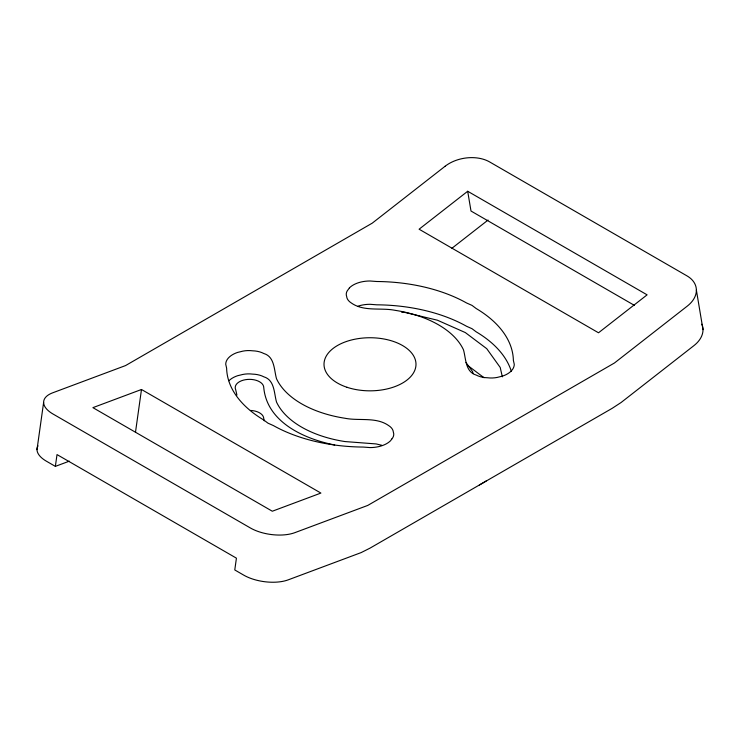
<?xml version="1.0" encoding="UTF-8"?>
<svg xmlns="http://www.w3.org/2000/svg" width="740" height="740" viewBox="0 0 740 740"><rect width="100%" height="100%" fill="white"/><g stroke="black" fill="none" stroke-linecap="round" stroke-linejoin="round"><path stroke-width="1.11" d="M37 449.624L43.623 402.449M38.008 445.859A31.718 14.855 8 0 0 46.389 461.196L55.361 466.376L57.017 454.582L236.43 558.163L234.774 569.957L243.738 575.137A31.718 14.855 8 0 0 288.258 579.836L361.139 552.595L370 548.146L612.202 408.314L621.073 402.523L693.954 345.608A31.718 21.21 -9.5 0 0 701.862 324.194M135.503 432.169L141.488 389.49L320.901 493.071L272.311 511.229L92.898 407.648L141.488 389.49M467.689 191.262L419.099 229.206L598.512 332.787L647.102 294.844L467.689 191.262L471.001 211.029L634.467 305.407M451.918 248.279L488.058 220.058M55.361 466.376L69.329 461.159M401.607 312.178L404.891 312.419L437.396 320.198L465.312 332.565L486.735 348.679L500.203 367.447L502.34 376.817M381.877 445.304L376.142 443.935L344.951 441.558A96.774 55.87 0 0 1 276.519 402.051C273.976 393.125 274.753 380.055 263.81 376.808A17.825 10.295 0 0 0 252.553 374.116A17.825 10.295 0 0 0 240.472 375.032L237.605 375.716A23.745 13.709 0 0 0 228.919 380.739M334.702 444.981C304.538 439.005 266.992 422.392 263.755 387.594A14.273 8.242 0 0 0 247.613 379.426A14.273 8.242 0 0 0 235.69 389.721L236.929 395.123M467.578 365.347L484.053 377.742M465.996 362.471L472.629 371.721L473.073 373.663M264.245 420.829L263.755 418.664A14.273 8.242 0 0 0 250.407 410.441M696.377 290.089L703 329.615M486.217 480.963A158.582 91.557 0 0 1 479.372 484.959M511.377 371.471A131.202 75.748 0 0 0 476.162 331.825L472.009 328.699L466.598 326.294A131.202 75.748 0 0 0 376.771 304.815L370 304.297A23.745 13.709 0 0 0 358.123 306.138M349.437 287.851L348.253 289.507A17.825 10.295 0 0 0 346.662 296.481A17.825 10.295 0 0 0 351.324 302.984C363.886 311.882 380.804 307.461 395.049 310.319A96.774 55.87 0 0 1 463.481 349.826C466.024 358.752 465.247 371.822 476.19 375.069A17.825 10.295 0 0 0 487.447 377.761A17.825 10.295 0 0 0 499.528 376.845L502.395 376.161A23.745 13.709 0 0 0 514.263 364.284L513.375 360.38A131.202 75.748 0 0 0 476.162 308.515L472.009 305.389L466.598 302.993A131.202 75.748 0 0 0 376.771 281.505L370 280.996A23.745 13.709 0 0 0 349.437 287.851M391.747 439.07L390.563 440.726A23.745 13.709 0 0 1 370 447.58L363.229 447.062A131.202 75.748 0 0 1 273.402 425.583L267.991 423.178L263.838 420.052A131.202 75.748 0 0 1 226.625 368.196L225.737 364.284A23.745 13.709 0 0 1 237.605 352.416L240.472 351.731A17.825 10.295 0 0 1 252.553 350.806A17.825 10.295 0 0 1 263.81 353.507C274.753 356.745 273.976 369.824 276.519 378.75A96.774 55.87 0 0 0 344.951 418.257C359.196 421.115 376.114 416.694 388.676 425.593A17.825 10.295 0 0 1 393.338 432.095A17.825 10.295 0 0 1 391.747 439.07M445.129 166.241L372.239 223.156L125.55 365.579L52.669 392.82A31.718 14.855 8 0 0 53.012 414.021L250.361 527.962A31.718 14.855 8 0 0 294.871 532.652L367.762 505.42L614.45 362.989L687.331 306.073A31.718 21.21 -9.5 0 0 686.988 275.881L489.64 161.94A31.718 21.21 -9.5 0 0 445.129 166.241M347.005 387.279A45.991 26.547 0 0 0 415.991 364.284A45.991 26.547 0 0 0 347.005 341.297A45.991 26.547 0 0 0 347.005 387.279"/></g></svg>
